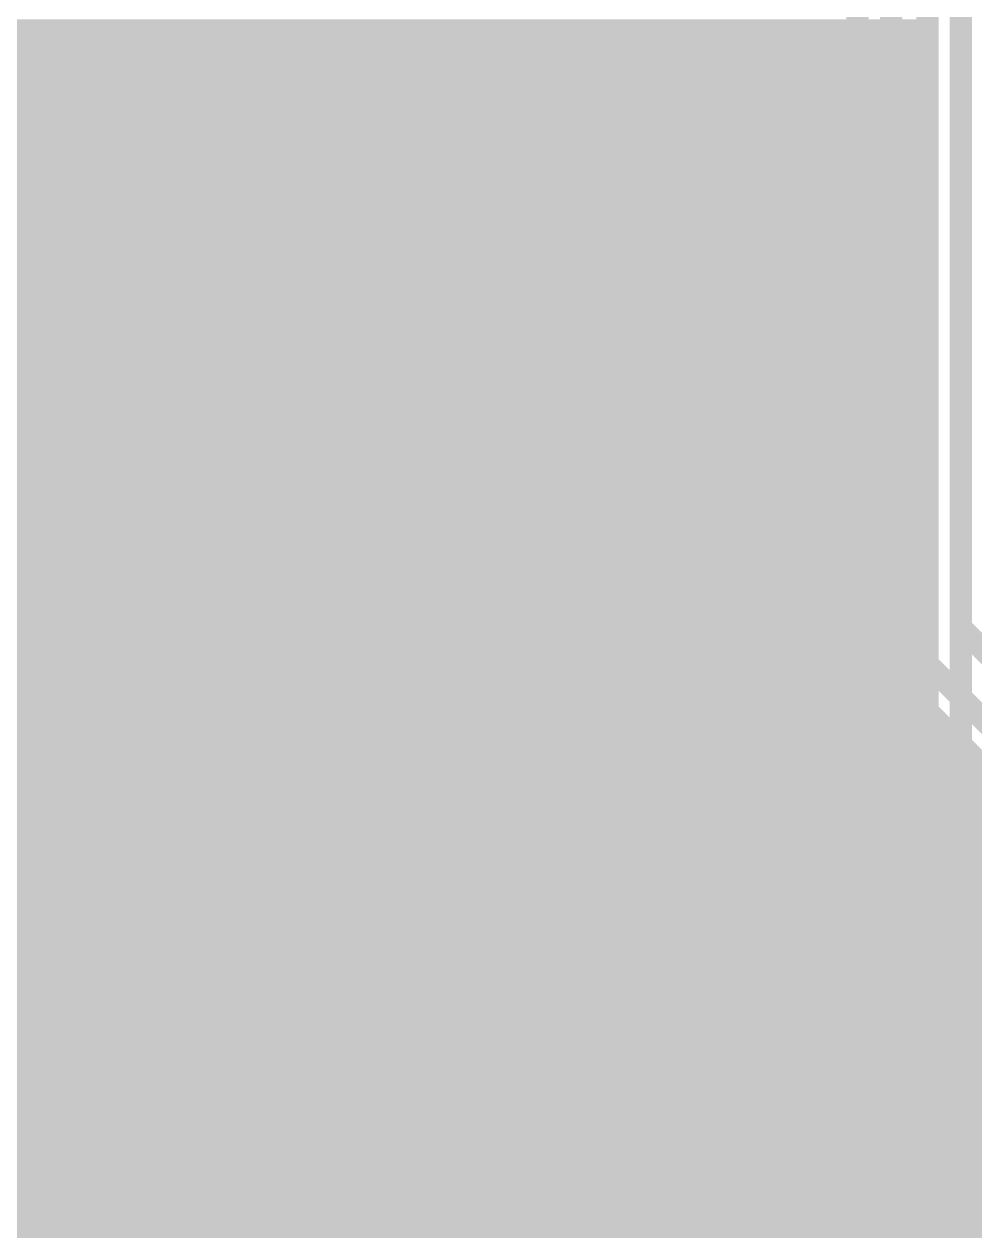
# Model space of a CAD drawing. Extents: x -0.1 to 54.7, y 0 to 86.4.
# Drawn here: x 27.39 to 44.71, y 42.35 to 64.33 of the extents above; entities that cross this region are included whole.
import ezdxf

# ---------------------------------------------------------------- set-up
doc = ezdxf.new("R2010")
doc.units = 0
doc.layers.add('1', color=22, linetype='CONTINUOUS')
doc.layers.add('16', color=175, linetype='CONTINUOUS')

msp = doc.modelspace()

# ---------------------------------------------------------------- linework, layer by layer
at = {"layer": '1', "const_width": 0.4064}
for points in [[(44.45, 48.26), (44.45, 76.2)], [(43.8404, 75.9475), (43.8404, 48.1387)], [(17.5514, 64.2112), (43.8404, 64.2112)], [(17.5514, 63.8048), (43.8404, 63.8048)], [(17.5514, 63.3984), (43.8404, 63.3984)], [(17.5514, 62.992), (43.8404, 62.992)], [(17.5514, 62.5856), (43.8404, 62.5856)], [(17.5514, 62.1792), (43.8404, 62.1792)], [(17.5514, 61.7728), (43.8404, 61.7728)], [(17.5514, 61.3664), (43.8404, 61.3664)], [(17.5514, 60.96), (43.8404, 60.96)], [(17.5514, 60.5536), (43.8404, 60.5536)], [(17.5514, 60.1472), (43.8404, 60.1472)], [(17.5514, 59.7408), (43.8404, 59.7408)], [(17.5514, 59.3344), (43.8404, 59.3344)], [(17.5514, 58.928), (43.8404, 58.928)], [(17.5514, 58.5216), (43.8404, 58.5216)], [(17.5514, 58.1152), (43.8404, 58.1152)], [(17.5514, 57.7088), (43.8404, 57.7088)], [(17.5514, 57.3024), (43.8404, 57.3024)], [(17.5514, 56.896), (43.8404, 56.896)], [(17.5514, 56.4896), (43.8404, 56.4896)], [(17.5514, 56.0832), (43.8404, 56.0832)], [(17.5514, 55.6768), (43.8404, 55.6768)], [(17.5514, 55.2704), (43.8404, 55.2704)], [(17.5514, 54.864), (43.8404, 54.864)], [(17.5514, 54.4576), (43.8404, 54.4576)], [(17.5514, 54.0512), (43.8404, 54.0512)], [(17.5514, 53.6448), (43.8404, 53.6448)], [(17.5514, 53.2384), (43.8404, 53.2384)], [(17.5514, 52.832), (43.8404, 52.832)], [(17.5514, 52.4256), (43.8404, 52.4256)], [(17.5514, 52.0192), (43.8404, 52.0192)], [(17.5514, 51.6128), (43.8404, 51.6128)], [(17.5514, 51.2064), (43.8404, 51.2064)], [(17.5514, 50.8), (43.8404, 50.8)], [(17.5514, 50.3936), (43.8404, 50.3936)], [(17.5514, 49.9872), (43.8404, 49.9872)], [(17.5514, 49.5808), (43.8404, 49.5808)], [(17.5514, 49.1744), (43.8404, 49.1744)], [(17.5514, 48.768), (43.8404, 48.768)], [(17.5514, 48.3616), (43.8404, 48.3616)], [(43.8404, 48.1387), (43.9332, 47.9147)], [(49.53, 43.18), (44.45, 48.26)], [(17.5514, 47.9552), (43.9164, 47.9552)], [(43.9332, 47.9147), (44.1047, 47.7432)], [(44.1047, 47.7432), (49.1847, 42.6632)], [(17.5514, 47.5488), (44.2991, 47.5488)], [(17.5514, 47.1424), (44.7055, 47.1424)], [(17.5514, 46.736), (45.1119, 46.736)], [(17.5514, 46.3296), (45.5183, 46.3296)], [(17.5514, 45.9232), (45.9247, 45.9232)], [(17.5514, 45.5168), (46.3311, 45.5168)], [(17.5514, 45.1104), (46.7375, 45.1104)], [(17.5514, 44.704), (47.1439, 44.704)], [(17.5514, 44.2976), (47.5503, 44.2976)], [(17.5514, 43.8912), (47.9567, 43.8912)], [(17.5514, 43.4848), (48.3631, 43.4848)], [(17.5514, 43.0784), (48.7695, 43.0784)], [(17.5514, 42.672), (49.1759, 42.672)], [(17.5514, 42.2656), (49.0563, 42.2656)]]:
    msp.add_lwpolyline(points, dxfattribs=at)
at = {"layer": '1', "const_width": 0.2032}
for points in [[(43.8404, 64.1096, 1), (43.8404, 64.3128)], [(43.8404, 63.7032, 1), (43.8404, 63.9064)], [(43.8404, 63.2968, 1), (43.8404, 63.5)], [(43.8404, 62.8904, 1), (43.8404, 63.0936)], [(43.8404, 62.484, 1), (43.8404, 62.6872)], [(43.8404, 62.0776, 1), (43.8404, 62.2808)], [(43.8404, 61.6712, 1), (43.8404, 61.8744)], [(43.8404, 61.2648, 1), (43.8404, 61.468)], [(43.8404, 60.8584, 1), (43.8404, 61.0616)], [(43.8404, 60.452, 1), (43.8404, 60.6552)], [(43.8404, 60.0456, 1), (43.8404, 60.2488)], [(43.8404, 59.6392, 1), (43.8404, 59.8424)], [(43.8404, 59.2328, 1), (43.8404, 59.436)], [(43.8404, 58.8264, 1), (43.8404, 59.0296)], [(43.8404, 58.42, 1), (43.8404, 58.6232)], [(43.8404, 58.0136, 1), (43.8404, 58.2168)], [(43.8404, 57.6072, 1), (43.8404, 57.8104)], [(43.8404, 57.2008, 1), (43.8404, 57.404)], [(43.8404, 56.7944, 1), (43.8404, 56.9976)], [(43.8404, 56.388, 1), (43.8404, 56.5912)], [(43.8404, 55.9816, 1), (43.8404, 56.1848)], [(43.8404, 55.5752, 1), (43.8404, 55.7784)], [(43.8404, 55.1688, 1), (43.8404, 55.372)], [(43.8404, 54.7624, 1), (43.8404, 54.9656)], [(43.8404, 54.356, 1), (43.8404, 54.5592)], [(43.8404, 53.9496, 1), (43.8404, 54.1528)], [(43.8404, 53.5432, 1), (43.8404, 53.7464)], [(43.8404, 53.1368, 1), (43.8404, 53.34)], [(43.8404, 52.7304, 1), (43.8404, 52.9336)], [(43.8404, 52.324, 1), (43.8404, 52.5272)], [(43.8404, 51.9176, 1), (43.8404, 52.1208)], [(43.8404, 51.5112, 1), (43.8404, 51.7144)], [(43.8404, 51.1048, 1), (43.8404, 51.308)], [(43.8404, 50.6984, 1), (43.8404, 50.9016)], [(43.8404, 50.292, 1), (43.8404, 50.4952)], [(43.8404, 49.8856, 1), (43.8404, 50.0888)], [(43.8404, 49.4792, 1), (43.8404, 49.6824)], [(43.8404, 49.0728, 1), (43.8404, 49.276)], [(43.8404, 48.6664, 1), (43.8404, 48.8696)], [(43.8404, 48.26, 1), (43.8404, 48.4632)], [(43.9343, 48.1776, 1), (43.7465, 48.0999)], [(44.3484, 48.26, 1), (44.5516, 48.26)], [(44.5218, 48.3318, 1), (44.3782, 48.1882)], [(43.7388, 48.1387, 1), (43.942, 48.1387)], [(43.9164, 47.8536, 1), (43.9164, 48.0568)], [(44.005, 47.9865, 1), (43.8614, 47.8428)], [(43.8393, 47.8758, 1), (44.0271, 47.9536)], [(44.1765, 47.815, 1), (44.0328, 47.6714)], [(44.0328, 47.6714, 1), (44.1765, 47.815)], [(44.2991, 47.4472, 1), (44.2991, 47.6504)], [(44.7055, 47.0408, 1), (44.7055, 47.244)]]:
    msp.add_lwpolyline(points, format="xyb", dxfattribs=at)
at = {"layer": '16', "const_width": 0.4064}
for points in [[(43.18, 76.2), (43.18, 53.34)], [(44.45, 53.34), (44.45, 76.2)], [(42.5704, 75.9475), (42.5704, 53.2187)], [(5.4695, 64.2112), (42.5704, 64.2112)], [(5.1209, 63.8048), (42.5704, 63.8048)], [(1.2827, 63.3984), (42.5704, 63.3984)], [(5.3241, 62.992), (42.5704, 62.992)], [(5.5537, 62.5856), (42.5704, 62.5856)], [(5.6054, 62.1792), (42.5704, 62.1792)], [(5.5116, 61.7728), (42.5704, 61.7728)], [(5.2225, 61.3664), (42.5704, 61.3664)], [(1.2827, 60.96), (42.5704, 60.96)], [(5.2225, 60.5536), (42.5704, 60.5536)], [(5.5116, 60.1472), (42.5704, 60.1472)], [(5.6054, 59.7408), (42.5704, 59.7408)], [(5.5537, 59.3344), (42.5704, 59.3344)], [(5.3241, 58.928), (42.5704, 58.928)], [(1.2827, 58.5216), (42.5704, 58.5216)], [(5.1208, 58.1152), (42.5704, 58.1152)], [(5.4695, 57.7088), (42.5704, 57.7088)], [(5.6054, 57.3024), (42.5704, 57.3024)], [(5.5958, 56.896), (42.5704, 56.896)], [(5.4257, 56.4896), (42.5704, 56.4896)], [(4.9018, 56.0832), (42.5704, 56.0832)], [(4.9018, 55.6768), (42.5704, 55.6768)], [(5.4257, 55.2704), (42.5704, 55.2704)], [(5.5958, 54.864), (42.5704, 54.864)], [(5.6054, 54.4576), (42.5704, 54.4576)], [(5.4695, 54.0512), (42.5704, 54.0512)], [(5.1209, 53.6448), (42.5704, 53.6448)], [(1.2827, 53.2384), (42.5704, 53.2384)], [(42.5704, 53.2187), (42.6632, 52.9947)], [(43.18, 53.34), (49.53, 46.99)], [(48.26, 49.53), (44.45, 53.34)], [(42.6632, 52.9947), (49.0795, 46.5784)], [(5.3241, 52.832), (42.8259, 52.832)], [(5.5537, 52.4256), (43.2323, 52.4256)], [(5.6054, 52.0192), (43.6387, 52.0192)], [(5.5116, 51.6128), (44.0451, 51.6128)], [(5.2225, 51.2064), (44.4515, 51.2064)], [(1.2827, 50.8), (44.8579, 50.8)], [(5.2225, 50.3936), (45.2643, 50.3936)], [(5.5116, 49.9872), (45.6707, 49.9872)], [(5.6054, 49.5808), (46.0771, 49.5808)], [(5.5537, 49.1744), (46.4835, 49.1744)], [(5.3241, 48.768), (46.8899, 48.768)], [(1.2827, 48.3616), (47.2963, 48.3616)], [(5.1208, 47.9552), (47.7027, 47.9552)], [(5.4695, 47.5488), (48.1091, 47.5488)], [(5.6054, 47.1424), (48.5155, 47.1424)], [(5.5958, 46.736), (48.9219, 46.736)], [(5.4257, 46.3296), (49.1843, 46.3296)], [(4.9018, 45.9232), (49.7082, 45.9232)], [(4.9018, 45.5168), (49.7082, 45.5168)], [(5.4257, 45.1104), (49.1843, 45.1104)], [(5.5958, 44.704), (49.0142, 44.704)], [(5.6054, 44.2976), (49.0046, 44.2976)], [(5.4695, 43.8912), (49.1405, 43.8912)], [(5.1209, 43.4848), (49.4891, 43.4848)], [(1.2827, 43.0784), (53.3273, 43.0784)], [(5.3241, 42.672), (49.2859, 42.672)], [(5.5537, 42.2656), (49.0563, 42.2656)]]:
    msp.add_lwpolyline(points, dxfattribs=at)
at = {"layer": '16', "const_width": 0.2032}
for points in [[(42.5704, 64.1096, 1), (42.5704, 64.3128)], [(42.5704, 63.7032, 1), (42.5704, 63.9064)], [(42.5704, 63.2968, 1), (42.5704, 63.5)], [(42.5704, 62.8904, 1), (42.5704, 63.0936)], [(42.5704, 62.484, 1), (42.5704, 62.6872)], [(42.5704, 62.0776, 1), (42.5704, 62.2808)], [(42.5704, 61.6712, 1), (42.5704, 61.8744)], [(42.5704, 61.2648, 1), (42.5704, 61.468)], [(42.5704, 60.8584, 1), (42.5704, 61.0616)], [(42.5704, 60.452, 1), (42.5704, 60.6552)], [(42.5704, 60.0456, 1), (42.5704, 60.2488)], [(42.5704, 59.6392, 1), (42.5704, 59.8424)], [(42.5704, 59.2328, 1), (42.5704, 59.436)], [(42.5704, 58.8264, 1), (42.5704, 59.0296)], [(42.5704, 58.42, 1), (42.5704, 58.6232)], [(42.5704, 58.0136, 1), (42.5704, 58.2168)], [(42.5704, 57.6072, 1), (42.5704, 57.8104)], [(42.5704, 57.2008, 1), (42.5704, 57.404)], [(42.5704, 56.7944, 1), (42.5704, 56.9976)], [(42.5704, 56.388, 1), (42.5704, 56.5912)], [(42.5704, 55.9816, 1), (42.5704, 56.1848)], [(42.5704, 55.5752, 1), (42.5704, 55.7784)], [(42.5704, 55.1688, 1), (42.5704, 55.372)], [(42.5704, 54.7624, 1), (42.5704, 54.9656)], [(42.5704, 54.356, 1), (42.5704, 54.5592)], [(42.5704, 53.9496, 1), (42.5704, 54.1528)], [(42.5704, 53.5432, 1), (42.5704, 53.7464)], [(42.6643, 53.2576, 1), (42.4765, 53.1799)], [(42.5704, 53.1368, 1), (42.5704, 53.34)], [(43.0784, 53.34, 1), (43.2816, 53.34)], [(43.2518, 53.4118, 1), (43.1082, 53.2682)], [(44.3484, 53.34, 1), (44.5516, 53.34)], [(44.5218, 53.4118, 1), (44.3782, 53.2682)], [(42.4688, 53.2187, 1), (42.672, 53.2187)], [(42.735, 53.0665, 1), (42.5914, 52.9228)], [(42.5693, 52.9558, 1), (42.7571, 53.0336)], [(42.8259, 52.7304, 1), (42.8259, 52.9336)], [(43.2323, 52.324, 1), (43.2323, 52.5272)], [(43.6387, 51.9176, 1), (43.6387, 52.1208)], [(44.0451, 51.5112, 1), (44.0451, 51.7144)], [(44.4515, 51.1048, 1), (44.4515, 51.308)]]:
    msp.add_lwpolyline(points, format="xyb", dxfattribs=at)

doc.saveas('drawing.dxf')
